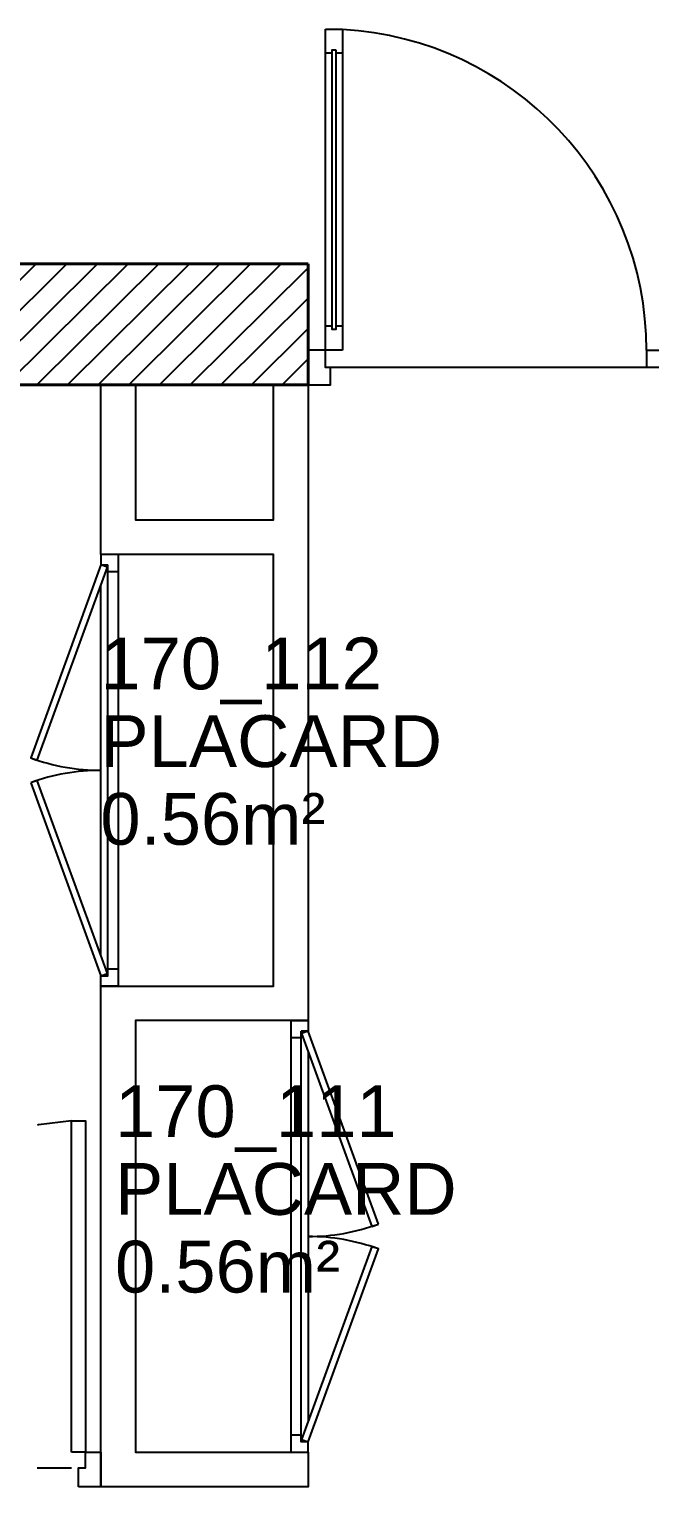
# Model space of a CAD drawing. Header units: metres. Extents: x -8 to 211, y -5 to 120.
# Drawn here: x 169.783 to 171.581, y 110.408 to 114.63 of the extents above; entities that cross this region are included whole.
import ezdxf

# ---------------------------------------------------------------- set-up
doc = ezdxf.new("R2010")
doc.units = ezdxf.units.M
doc.header["$LTSCALE"] = 0.8
doc.header["$MEASUREMENT"] = 0
doc.linetypes.add('CACHÉ', pattern=[0.25, 0.125, -0.125])
doc.layers.get('0').update_dxf_attribs({"linetype": 'CONTINUOUS'})
for name, color, linetype in [('A_AGENC', 204, 'CONTINUOUS'), ('A_CHASS', 4, 'CONTINUOUS'), ('A_Etiqu_Local', 7, 'CONTINUOUS'), ('A_Etiqu_Nouveaux locaux', 140, 'CONTINUOUS'), ('A_HACH_STRUC', 7, 'CONTINUOUS'), ('A_MURS_CLOI', 7, 'CONTINUOUS'), ('A_PORT', 7, 'CONTINUOUS')]:
    doc.layers.add(name, color=color, linetype=linetype)
doc.layers.add('A_MURS_STRU', color=7, linetype='CONTINUOUS', lineweight=40)
doc.styles.add('Attribut', font='arial.ttf')

# ---------------------------------------------------------------- blocks, each defined once
blk = doc.blocks.new('POR-90D')
at = {"color": 0, "linetype": 'ByBlock'}
blk.add_line((-98.5, 5.5), (-6.5, 5.5), dxfattribs=at)
for points in [[(-8.5, 10), (-8.5, 106), (-4.5, 106), (-4.5, 10)], [(-98.5, 0), (-98.5, 5.5), (-100.5, 5.5), (-100.5, 10), (-105, 10), (-105, 0)], [(-6.5, 0), (-6.5, 5.5), (-4.5, 5.5), (-4.5, 10), (0, 10), (0, 0)]]:
    blk.add_lwpolyline(points, close=True)
blk.add_arc((-1.3, 7.06), 99.2, 94.1611, 180.0367, dxfattribs=at)
blk = doc.blocks.new('A_Etiqu_Local')
at = {"style": 'Attribut', "flags": 1}
for tag, p in [('CODE_HOPITAL', (-0.4463, 1.632)), ('CODE_SITE', (-0.4463, 1.407)), ('CODE_BATIMENT', (-0.4463, 1.182)), ('CODE_SECTEUR', (-0.4463, 0.957)), ('CODE_ETAGE', (-0.4463, 0.732)), ('NOM_NORMALISE', (-0.4463, -0.843)), ('SECTEUR_ACTIVITE', (-0.4463, -1.068)), ('SOUS_SECTEUR_ACTIVITE', (-0.4463, -1.293)), ('VOLUME', (-0.4463, -1.518)), ('SERVICE', (-0.4463, -1.743)), ('CODE_UG', (-0.4463, -1.968)), ('CODE_UA', (-0.4463, -2.193)), ('CODE_POLE', (-0.4463, -2.418)), ('OCCUPANT_EXTERNE', (-0.4463, -2.643)), ('DISPONIBILITE', (-0.4463, -2.868)), ('ACCES_HANDICAPES', (-0.4463, -3.093)), ('NATURE_SOL', (-0.4463, -3.318)), ('RISQUE_LABORATOIRE', (-0.4463, -3.543)), ('AMIANTE', (-0.4463, -3.768))]:
    blk.add_attdef(tag, p, '', height=0.15, dxfattribs=at)
at = {"layer": 'A_Etiqu_Local', "style": 'Attribut'}
for tag, p in [('CODE_PIECE', (-0.4463, 0.282)), ('NOM_USAGE', (-0.4463, 0.057)), ('SURFACE', (-0.4463, -0.168))]:
    blk.add_attdef(tag, p, '', height=0.15, dxfattribs=at)

msp = doc.modelspace()

# ---------------------------------------------------------------- hatches: boundary and pattern name
at = {"layer": 'A_HACH_STRUC'}
h = msp.add_hatch(dxfattribs=at)
h.set_pattern_fill('ANSI31', color=8, scale=0.5, angle=359.76959, style=0)
h.paths.add_polyline_path([(170.5912, 113.9495), (168.361, 113.9495), (168.361, 113.5995), (170.5912, 113.5995), (170.5912, 113.6995)])
h.paths.add_polyline_path([(174.391, 113.9495), (172.1912, 113.9495), (172.1912, 113.5995), (174.091, 113.5995), (174.091, 112.7995), (174.091, 112.5395), (174.3912, 112.5395)])

# ---------------------------------------------------------------- linework, layer by layer
at = {"layer": 'A_AGENC', "color": 8}
for p, q in [((169.9912, 111.9468), (169.9912, 113.0198)), ((170.5912, 111.6698), (170.5912, 110.5968))]:
    msp.add_line(p, q, dxfattribs=at)
for points in [[(170.0412, 113.1083), (170.0412, 111.8583), (169.9912, 111.8583), (169.9912, 111.8883), (170.0112, 111.8883), (170.0112, 113.0783)], [(170.0412, 113.1083), (169.9912, 113.1083), (169.9912, 113.0783), (170.0112, 113.0783)], [(170.0412, 113.0583), (170.0112, 113.0583)], [(170.0112, 111.9083), (170.0412, 111.9083)], [(170.5412, 111.7583), (170.5912, 111.7583), (170.5912, 111.7283), (170.5712, 111.7283)], [(170.5412, 111.7583), (170.5412, 110.5083), (170.5912, 110.5083), (170.5912, 110.5383), (170.5712, 110.5383), (170.5712, 111.7283)], [(170.5712, 111.7083), (170.5412, 111.7083)], [(170.5712, 110.5583), (170.5412, 110.5583)]]:
    msp.add_lwpolyline(points, dxfattribs=at)
for points in [[(169.9912, 113.0783), (169.7877, 112.5192), (169.8065, 112.5123), (170.01, 113.0714)], [(169.7877, 112.4474), (169.9912, 111.8883), (170.01, 111.8951), (169.8065, 112.4542)], [(170.7947, 111.1692), (170.5912, 111.7283), (170.5724, 111.7214), (170.7759, 111.1623)], [(170.5912, 110.5383), (170.7947, 111.0974), (170.7759, 111.1042), (170.5724, 110.5451)]]:
    msp.add_lwpolyline(points, close=True, dxfattribs=at)
for points in [[(169.7877, 112.5192, 0.087489), (169.9912, 112.4833, 0.087489), (169.7877, 112.4474)], [(170.7947, 111.0974, 0.087489), (170.5912, 111.1333, 0.087489), (170.7947, 111.1692)]]:
    msp.add_lwpolyline(points, format="xyb", dxfattribs=at)
at = {"layer": 'A_CHASS', "color": 8}
for points in [[(170.6412, 114.6295), (170.6912, 114.6295)], [(172.1412, 113.6495), (170.6412, 113.6495), (170.6412, 114.6295)], [(170.6912, 114.6295), (170.6912, 113.6995)], [(170.6612, 114.5595), (170.6412, 114.5595)], [(170.6912, 114.5595), (170.6712, 114.5595)], [(170.6612, 113.7695), (170.6412, 113.7695)], [(170.6912, 113.7695), (170.6712, 113.7695)], [(170.6912, 113.6995), (170.5912, 113.6995), (170.5912, 113.5995), (170.6562, 113.5995), (170.6562, 113.6495)], [(171.5712, 113.6995), (172.1912, 113.6995)], [(171.5712, 113.6995), (171.5712, 113.6495)]]:
    msp.add_lwpolyline(points, dxfattribs=at)
msp.add_lwpolyline([(171.5712, 113.6995, 0.398545), (170.6912, 114.6282)], format="xyb", dxfattribs=at)
msp.add_lwpolyline([(170.6712, 114.5695), (170.6712, 113.7595), (170.6612, 113.7595), (170.6612, 114.5695)], close=True, dxfattribs=at)
at = {"layer": 'A_MURS_CLOI', "color": 8}
msp.add_lwpolyline([(170.4912, 113.5995), (170.5912, 113.5995), (170.5912, 111.7583), (170.0912, 111.7583), (170.0912, 110.5083), (170.5912, 110.5083), (170.5912, 110.4083), (169.9912, 110.4083), (169.9912, 111.8583), (170.4912, 111.8583), (170.4912, 113.1083), (169.9912, 113.1083), (169.9912, 113.5995), (170.0912, 113.5995), (170.0912, 113.2083), (170.4912, 113.2083)], close=True, dxfattribs=at)
at = {"layer": 'A_MURS_STRU', "color": 8}
msp.add_lwpolyline([(170.5912, 113.9495), (168.361, 113.9495), (168.361, 113.5995), (170.5912, 113.5995)], close=True, dxfattribs=at)

# ---------------------------------------------------------------- block references
at = {"layer": 'A_Etiqu_Nouveaux locaux', "color": 8}
ref = msp.add_blockref('A_Etiqu_Local', (170.4357, 112.4357), dxfattribs=at)
ref.add_attrib('CODE_PIECE', '170_112', (169.9894, 112.7177), dxfattribs={"layer": 'A_Etiqu_Local', "height": 0.15, "style": 'Attribut'})
ref.add_attrib('NOM_USAGE', 'PLACARD', (169.9894, 112.4927), dxfattribs={"layer": 'A_Etiqu_Local', "height": 0.15, "style": 'Attribut'})
ref.add_attrib('SURFACE', '0.56m²', (169.9894, 112.2677), dxfattribs={"layer": 'A_Etiqu_Local', "height": 0.15, "style": 'Attribut'})
ref = msp.add_blockref('A_Etiqu_Local', (170.4782, 111.139), dxfattribs=at)
ref.add_attrib('CODE_PIECE', '170_111', (170.0318, 111.421), dxfattribs={"layer": 'A_Etiqu_Local', "height": 0.15, "style": 'Attribut'})
ref.add_attrib('NOM_USAGE', 'PLACARD', (170.0318, 111.196), dxfattribs={"layer": 'A_Etiqu_Local', "height": 0.15, "style": 'Attribut'})
ref.add_attrib('SURFACE', '0.56m²', (170.0318, 110.971), dxfattribs={"layer": 'A_Etiqu_Local', "height": 0.15, "style": 'Attribut'})
at = {"layer": 'A_PORT', "color": 8, "linetype": 'CACHÉ', "xscale": 0.009999999999990905, "yscale": 0.009999999999990905, "zscale": 0.009999999999990905}
msp.add_blockref('POR-90D', (169.9912, 110.4083), dxfattribs=at)

doc.saveas('drawing.dxf')
